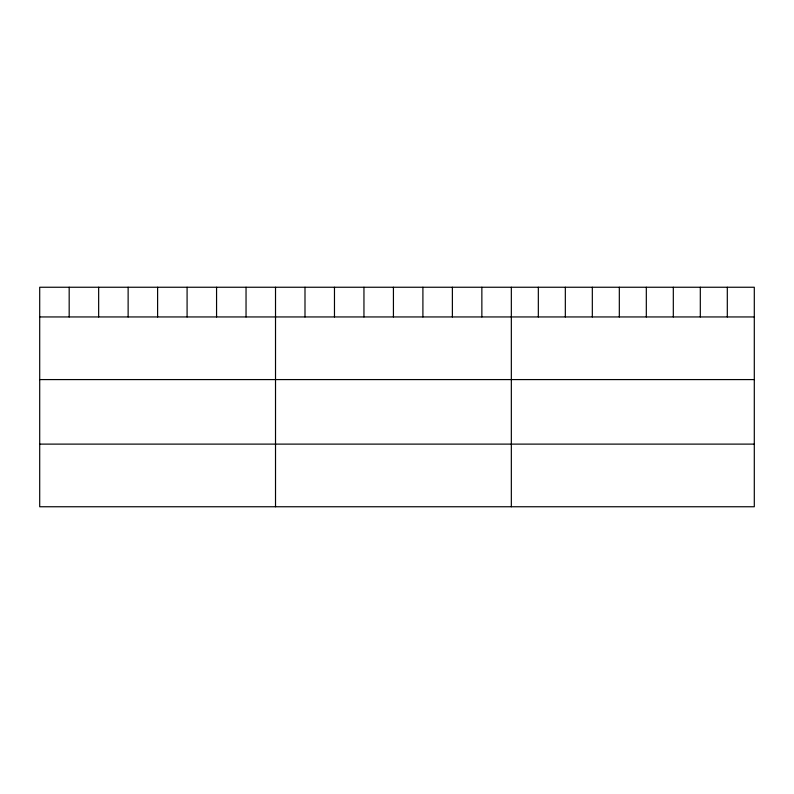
<?xml version="1.0" encoding="UTF-8"?>
<svg xmlns="http://www.w3.org/2000/svg" width="794" height="794" viewBox="0 0 794 794"><rect width="100%" height="100%" fill="white"/><g stroke="black" fill="none" stroke-linecap="round" stroke-linejoin="round"><path stroke-width="1.19" d="M754.3 316.945L754.3 506.751L39.7 506.751L39.7 287.249L754.3 287.249L754.3 316.945L39.7 316.945M39.7 379.582L754.3 379.582M39.7 444.114L754.3 444.114M727.304 287.249L727.304 316.945M700.308 287.249L700.308 316.945M673.312 287.249L673.312 316.945M646.316 287.249L646.316 316.945M619.32 287.249L619.32 316.945M592.324 287.249L592.324 316.945M565.328 287.249L565.328 316.945M538.332 287.249L538.332 316.945M511.336 287.249L511.336 506.751M481.859 287.249L481.859 316.945M452.382 287.249L452.382 316.945M422.904 287.249L422.904 316.945M393.427 287.249L393.427 316.945M363.95 287.249L363.95 316.945M334.473 287.249L334.473 316.945M304.995 287.249L304.995 316.945M275.518 287.249L275.518 506.751M246.041 287.249L246.041 316.945M216.564 287.249L216.564 316.945M187.086 287.249L187.086 316.945M157.609 287.249L157.609 316.945M128.132 287.249L128.132 316.945M98.655 287.249L98.655 316.945M69.177 287.249L69.177 316.945"/></g></svg>
